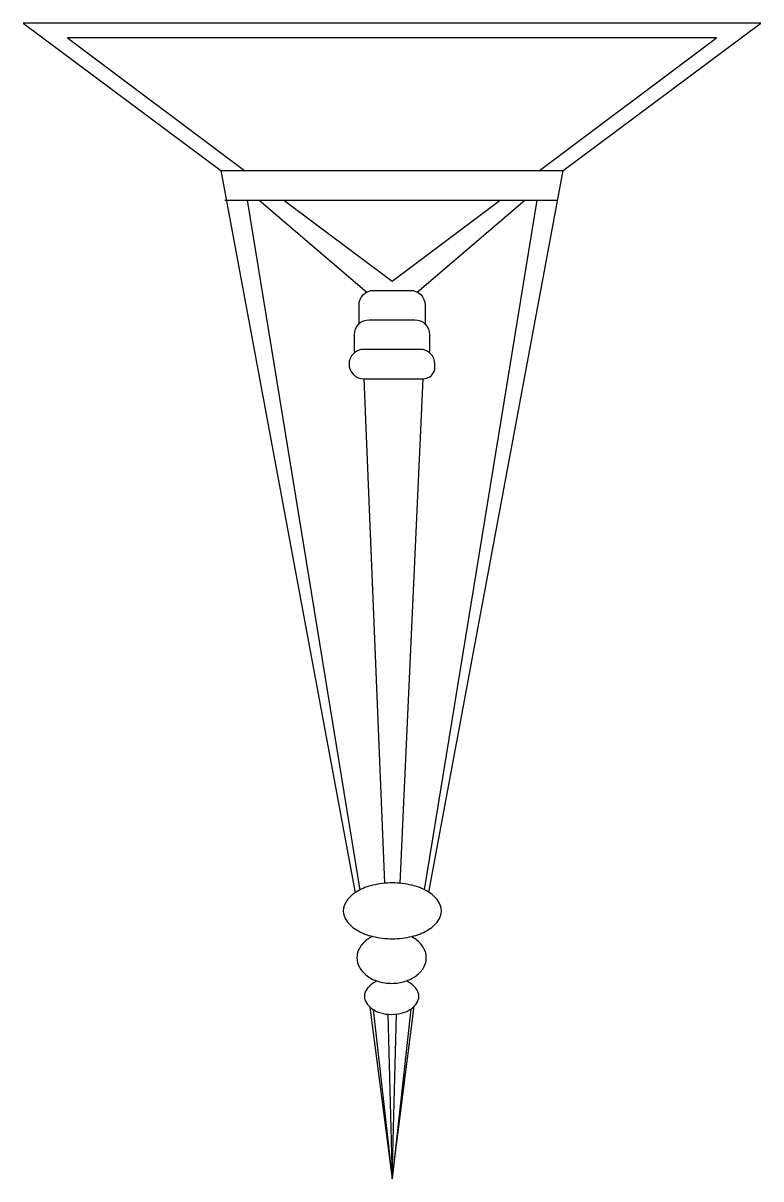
# Model space of a CAD drawing. Extents: x -77218 to -77002, y -36988 to -36650.
import ezdxf

# ---------------------------------------------------------------- set-up
doc = ezdxf.new("R2010")
doc.units = 0
doc.header["$MEASUREMENT"] = 0
doc.layers.add('4', color=4, linetype='CONTINUOUS')
doc.layers.add('7', color=7, linetype='CONTINUOUS')

msp = doc.modelspace()

# ---------------------------------------------------------------- linework, layer by layer
at = {"layer": '4'}
for points in [[(-77099.25, -36904.57), (-77059.98, -36693.23), (-77002.06, -36650.03), (-77218.06, -36650.03), (-77160.14, -36693.23), (-77120.86, -36904.69)], [(-77116.54, -36938.19), (-77110.06, -36988.5), (-77103.55, -36937.95)]]:
    msp.add_lwpolyline(points, dxfattribs=at)
msp.add_lwpolyline([(-77124.32, -36910, 0.158574), (-77123.39, -36912.85, 0.106462), (-77120.11, -36915.78, 0.071605), (-77115.73, -36917.5, 0.057953), (-77109.96, -36918.17, 0.057953), (-77104.2, -36917.5, 0.071605), (-77099.81, -36915.78, 0.106462), (-77096.54, -36912.85, 0.158574), (-77095.61, -36910, 0.158574), (-77096.54, -36907.16, 0.106462), (-77099.81, -36904.23, 0.071605), (-77104.2, -36902.5, 0.057953), (-77109.96, -36901.83, 0.057953), (-77115.73, -36902.5, 0.071605), (-77120.11, -36904.23, 0.106462), (-77123.39, -36907.16, 0.158574)], format="xyb", close=True, dxfattribs=at)
for points in [[(-77115.82, -36917.48, 0.042848), (-77117.35, -36918.42, 0.10627), (-77119.61, -36920.99, 0.128398), (-77120.33, -36923.73, 0.128398), (-77119.61, -36926.48, 0.10627), (-77117.35, -36929.04, 0.085057), (-77114.18, -36930.64, 0.074411), (-77110.17, -36931.24, 0.074411), (-77106.16, -36930.64, 0.085057), (-77102.99, -36929.04, 0.10627), (-77100.73, -36926.48, 0.128398), (-77100.01, -36923.73, 0.128398), (-77100.73, -36920.99, 0.10627), (-77102.99, -36918.42, 0.039409), (-77104.39, -36917.55)], [(-77114.44, -36930.56, 0.045018), (-77115.79, -36931.29, 0.107118), (-77117.57, -36933.13, 0.139889), (-77118.12, -36935.03, 0.139889), (-77117.57, -36936.94, 0.107118), (-77115.79, -36938.78, 0.079812), (-77113.33, -36939.91, 0.067459), (-77110.17, -36940.33, 0.067459), (-77107.01, -36939.91, 0.079812), (-77104.55, -36938.78, 0.107118), (-77102.76, -36936.94, 0.139889), (-77102.22, -36935.03, 0.139889), (-77102.76, -36933.13, 0.107118), (-77104.55, -36931.29, 0.045018), (-77105.89, -36930.56)]]:
    msp.add_lwpolyline(points, format="xyb", dxfattribs=at)
at = {"layer": '7'}
for p, q in [((-77160.14, -36693.23), (-77059.98, -36693.23)), ((-77159.03, -36701.87), (-77061.58, -36701.87)), ((-77152.51, -36701.87), (-77119.51, -36903.9)), ((-77067.61, -36701.87), (-77100.6, -36903.81)), ((-77122.64, -36749.89), (-77122.64, -36749.89)), ((-77118.32, -36754.21), (-77112.24, -36901.94)), ((-77107.65, -36901.94), (-77100.94, -36754.21)), ((-77115.6, -36938.91), (-77110.06, -36988.5)), ((-77104.51, -36938.75), (-77110.06, -36988.5)), ((-77111.28, -36940.28), (-77110.06, -36988.5)), ((-77110.06, -36988.5), (-77108.72, -36940.25))]:
    msp.add_line(p, q, dxfattribs=at)
for points in [[(-77066.84, -36693.23), (-77015.02, -36654.35), (-77205.1, -36654.35), (-77153.28, -36693.23)], [(-77148.96, -36701.87), (-77117.46, -36728.81)], [(-77141.76, -36701.87), (-77110.06, -36725.65), (-77078.36, -36701.87)], [(-77102.67, -36728.81), (-77071.16, -36701.87)]]:
    msp.add_lwpolyline(points, dxfattribs=at)
for points in [[(-77119.72, -36738.12), (-77119.72, -36732.61, -0.414214), (-77115.4, -36728.29), (-77104.72, -36728.29, -0.414214), (-77100.4, -36732.61), (-77100.4, -36738.12)], [(-77121.07, -36746.56), (-77121.07, -36741.25, -0.414214), (-77116.75, -36736.93), (-77103.38, -36736.93, -0.414214), (-77099.06, -36741.25), (-77099.06, -36746.56)]]:
    msp.add_lwpolyline(points, format="xyb", dxfattribs=at)
msp.add_lwpolyline([(-77100.94, -36754.21, 0.414214), (-77097.49, -36750.76), (-77097.49, -36749.89, 0.414214), (-77101.81, -36745.57), (-77118.32, -36745.57, 0.414214), (-77122.64, -36749.89, 0.414214), (-77118.32, -36754.21)], format="xyb", close=True, dxfattribs=at)

doc.saveas('drawing.dxf')
